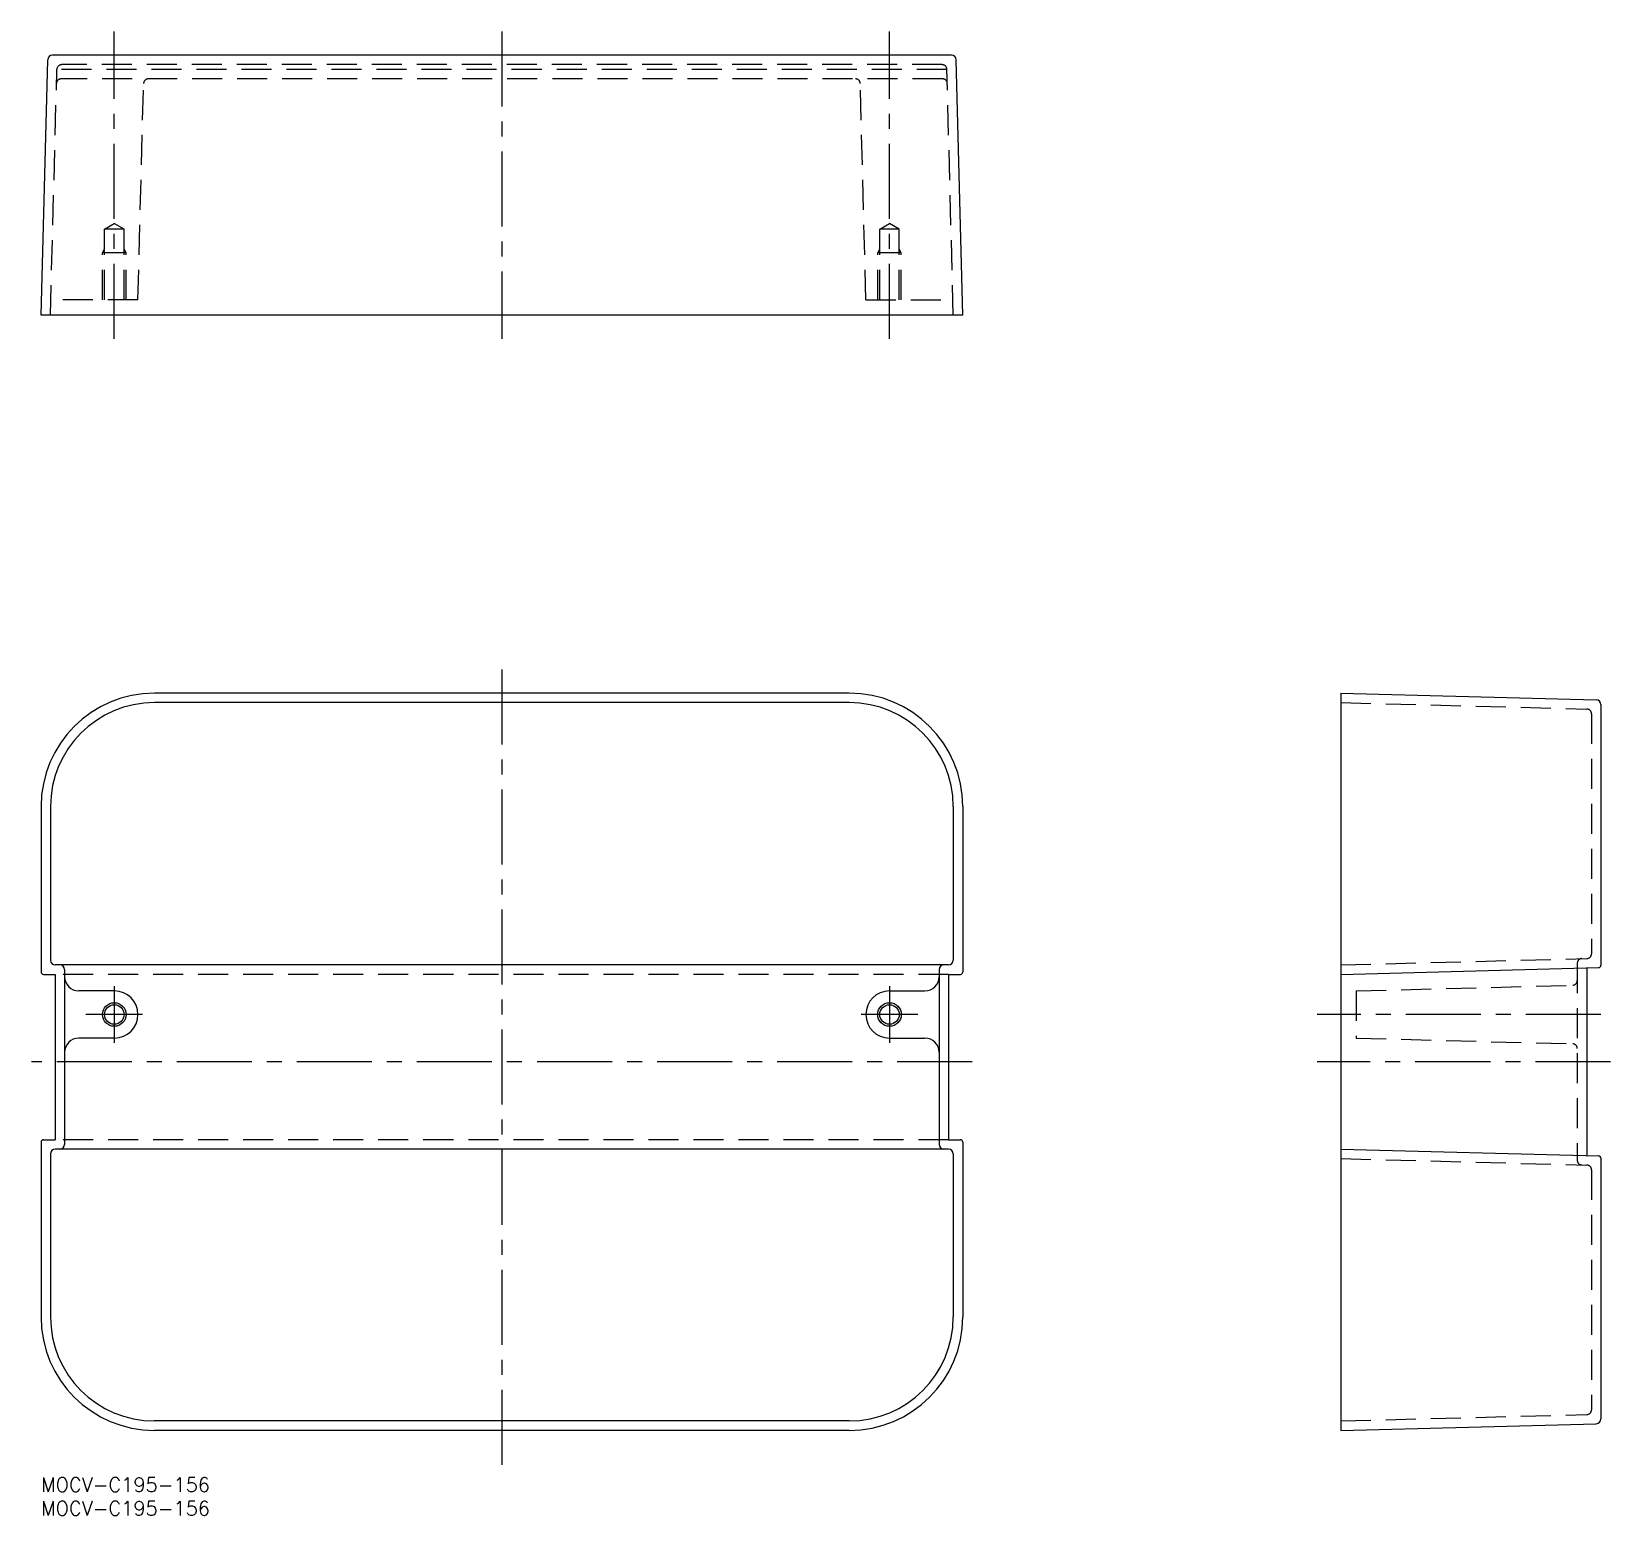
# Model space of a CAD drawing. Extents: x -2 to 332, y -8 to 306.
import ezdxf

# ---------------------------------------------------------------- set-up
doc = ezdxf.new("R2010")
doc.units = 0
doc.header["$LTSCALE"] = 0.5
doc.linetypes.add('CENTER', pattern=[50.8, 31.75, -6.35, 6.35, -6.35])
doc.linetypes.add('DASHED', pattern=[19.05, 12.7, -6.35])
for name, color, linetype in [('MSM_CENTER', 1, 'CENTER'), ('MSM_CONTINUOUS', 7, 'CONTINUOUS'), ('MSM_DASHED', 4, 'DASHED'), ('MSM_NARROW', 5, 'CONTINUOUS'), ('MSM_PART_NUMBER', 7, 'CONTINUOUS')]:
    doc.layers.add(name, color=color, linetype=linetype)
doc.styles.get("Standard").update_dxf_attribs({"font": 'txt.shx', "height": 3, "bigfont": 'bigfont.shx'})

msp = doc.modelspace()

# ---------------------------------------------------------------- linework, layer by layer
at = {"layer": 'MSM_CENTER'}
for p, q in [((15.5, 241), (15.5, 306)), ((97.5, 306), (97.5, 241)), ((179.5, 241), (179.5, 306)), ((97.5, 171), (97.5, 0)), ((15.5, 104), (15.5, 92)), ((179.5, 104), (179.5, 92)), ((21.5, 98), (9.5, 98)), ((185.5, 98), (173.5, 98)), ((330, 98), (270, 98)), ((197, 88), (-2, 88)), ((332.01, 88), (270, 88))]:
    msp.add_line(p, q, dxfattribs=at)
at = {"layer": 'MSM_CONTINUOUS'}
for p, q in [((192.59, 301), (2.41, 301)), ((0, 246), (1.41, 300.03)), ((195, 246), (193.59, 300.03)), ((195, 246), (0, 246)), ((171, 166), (24, 166)), ((171, 164), (24, 164)), ((275, 166), (275, 10)), ((275, 166), (329.03, 164.59)), ((330, 163.59), (330, 108.43)), ((0, 142), (0, 107)), ((2, 142), (2, 109.5)), ((193, 142), (193, 109.5)), ((195, 142), (195, 107)), ((192, 108.5), (3, 108.5)), ((5, 107.5), (5, 70.5)), ((190, 107.5), (190, 70.5)), ((275, 106.5), (329.51, 107.93)), ((327, 107.86), (327, 68.14)), ((0.5, 106.5), (3, 106.5)), ((3, 106.5), (3, 71.5)), ((192, 106.5), (192, 71.5)), ((192, 106.5), (194.5, 106.5)), ((15.5, 103), (8, 103)), ((179.5, 103), (187, 103)), ((15.5, 93), (8, 93)), ((179.5, 93), (187, 93)), ((0, 71), (0, 34)), ((0.5, 71.5), (3, 71.5)), ((192, 71.5), (194.5, 71.5)), ((195, 71), (195, 34)), ((2, 68.5), (2, 34)), ((192, 69.5), (3, 69.5)), ((193, 68.5), (193, 34)), ((275, 69.5), (329.51, 68.07)), ((330, 67.57), (330, 12.41)), ((171, 12), (24, 12)), ((275, 10), (329.03, 11.41)), ((171, 10), (24, 10))]:
    msp.add_line(p, q, dxfattribs=at)
for centre in [(15.5, 98), (179.5, 98)]:
    msp.add_circle(centre, 2.07, dxfattribs=at)
for centre, radius, start, end in [((2.41, 300), 1, 90, 178.5), ((192.59, 300), 1, 1.5, 90), ((24, 142), 24, 90, 180), ((24, 142), 22, 90, 180), ((171, 142), 24, 0, 90), ((171, 142), 22, 0, 90), ((329, 163.59), 1, 0, 88.5), ((0.5, 107), 0.5, 180, 270), ((3, 109.5), 1, 180, 270), ((4, 107.5), 1, 0, 90), ((191, 107.5), 1, 90, 180), ((192, 109.5), 1, 270, 0), ((194.5, 107), 0.5, 270, 0), ((329.5, 108.43), 0.5, 271.5, 0), ((8, 106), 3, 180, 270), ((187, 106), 3, 270, 0), ((15.5, 98), 5, 270, 90), ((179.5, 98), 5, 90, 270), ((8, 90), 3, 90, 180), ((187, 90), 3, 0, 90), ((0.5, 71), 0.5, 90, 180), ((4, 70.5), 1, 270, 0), ((191, 70.5), 1, 180, 270), ((194.5, 71), 0.5, 0, 90), ((3, 68.5), 1, 90, 180), ((192, 68.5), 1, 0, 90), ((329.5, 67.57), 0.5, 0, 88.5), ((24, 34), 24, 180, 270), ((24, 34), 22, 180, 270), ((171, 34), 24, 270, 0), ((171, 34), 22, 270, 0), ((329, 12.41), 1, 271.5, 0)]:
    msp.add_arc(centre, radius, start, end, dxfattribs=at)
at = {"layer": 'MSM_DASHED'}
for p, q in [((2, 246), (3.36, 298.03)), ((191.64, 298), (3.36, 298)), ((190.64, 299), (4.36, 299)), ((193, 246), (191.64, 298.03)), ((190.72, 296), (4.28, 296)), ((20.5, 249.2), (21.7, 295.03)), ((174.5, 249.2), (173.3, 295.03)), ((13.43, 264.2), (15.5, 265.39)), ((13.43, 249.2), (13.43, 264.2)), ((17.57, 264.2), (13.43, 264.2)), ((17.57, 264.2), (15.5, 265.39)), ((17.57, 249.2), (17.57, 264.2)), ((177.43, 264.2), (179.5, 265.39)), ((177.43, 249.2), (177.43, 264.2)), ((181.57, 264.2), (177.43, 264.2)), ((181.57, 264.2), (179.5, 265.39)), ((181.57, 249.2), (181.57, 264.2)), ((13, 259.2), (13.43, 259.95)), ((13, 249.2), (13, 259.2)), ((18, 259.2), (13, 259.2)), ((18, 259.2), (17.57, 259.95)), ((18, 249.2), (18, 259.2)), ((177, 259.2), (177.43, 259.95)), ((177, 249.2), (177, 259.2)), ((182, 259.2), (177, 259.2)), ((182, 259.2), (181.57, 259.95)), ((182, 249.2), (182, 259.2)), ((20.5, 249.2), (2.08, 249.2)), ((174.5, 249.2), (192.92, 249.2)), ((275, 164), (327.03, 162.64)), ((328, 161.64), (328, 110.86)), ((275, 108.5), (327.03, 109.86)), ((325, 108.84), (325, 67.16)), ((192, 106.5), (3, 106.5)), ((278.2, 103), (324.03, 104.2)), ((278.2, 103), (278.2, 93)), ((278.2, 93), (324.03, 91.8)), ((192, 71.5), (3, 71.5)), ((275, 67.5), (327.03, 66.14)), ((328, 65.14), (328, 14.36)), ((275, 12), (327.03, 13.36))]:
    msp.add_line(p, q, dxfattribs=at)
for centre, start, end in [((4.36, 298), 90, 178.5), ((190.64, 298), 1.5, 90), ((4.28, 295), 90, 178.5), ((22.7, 295), 90, 178.5), ((172.3, 295), 1.5, 90), ((190.72, 295), 1.5, 90), ((327, 161.64), 0, 88.5), ((327, 110.86), 271.5, 0), ((326, 108.84), 91.5, 180), ((324, 105.2), 271.5, 360), ((324, 90.8), 360, 88.5), ((326, 67.16), 180, 268.5), ((327, 65.14), 0, 88.5), ((327, 14.36), 271.5, 0)]:
    msp.add_arc(centre, 1, start, end, dxfattribs=at)
at = {"layer": 'MSM_NARROW'}
for centre in [(15.5, 98), (179.5, 98)]:
    msp.add_circle(centre, 2.5, dxfattribs=at)

# ---------------------------------------------------------------- texts
at = {"layer": 'MSM_PART_NUMBER'}
for p in [(0, -3), (0, -8)]:
    msp.add_text('MOCV-C195-156', height=3, dxfattribs=at).set_placement(p)

doc.saveas('drawing.dxf')
